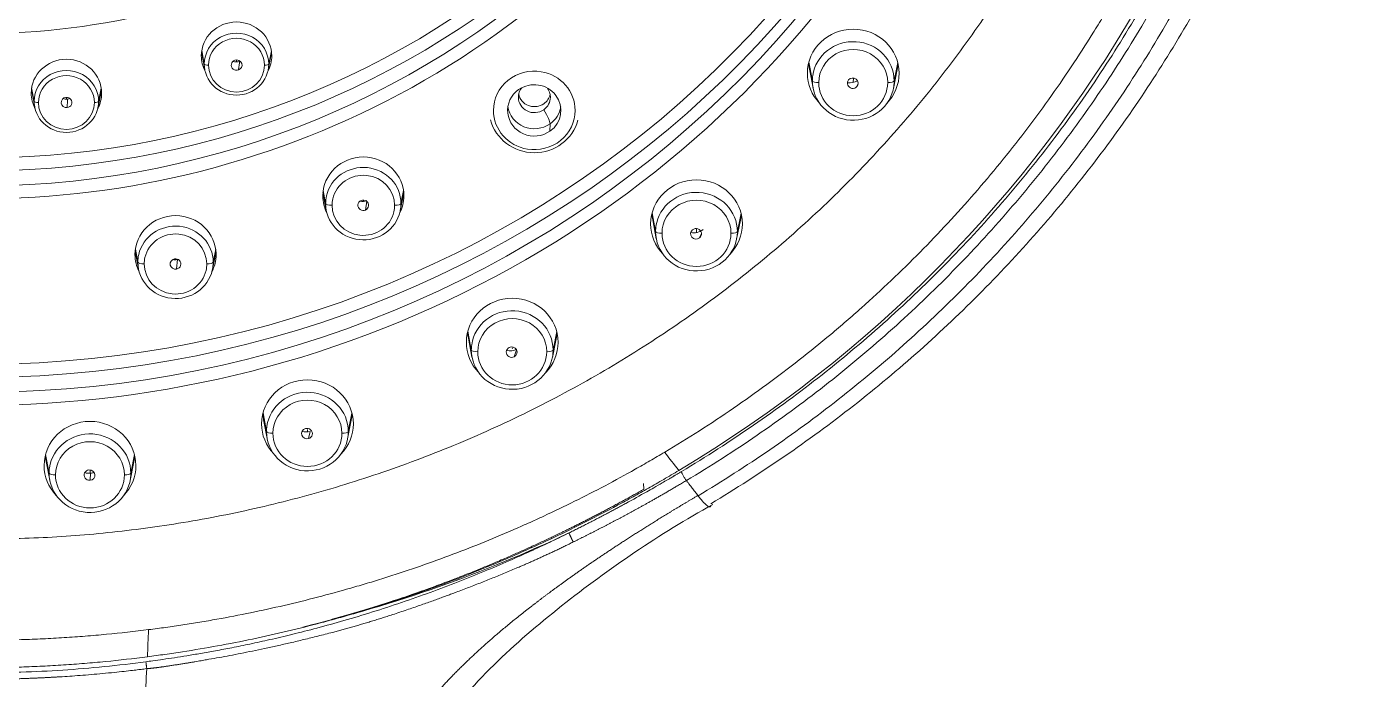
# Model space of a CAD drawing. Extents: x 12185 to 15344, y -91 to 2224.
# Drawn here: x 14150.1 to 14212.7, y 1104 to 1134.6 of the extents above; entities that cross this region are included whole.
import ezdxf

# ---------------------------------------------------------------- set-up
doc = ezdxf.new("R2010")
doc.units = 0
doc.header["$LTSCALE"] = 10
doc.header["$MEASUREMENT"] = 0
doc.layers.add('1', color=7, linetype='CONTINUOUS')

msp = doc.modelspace()

# ---------------------------------------------------------------- linework, layer by layer
at = {"layer": '1', "color": 7, "linetype": 'Continuous', "lineweight": 18}
for p, q in [((14158.275, 1133.426), (14158.429, 1132.614)), ((14161.397, 1132.601), (14161.558, 1133.411)), ((14186.754, 1132.635), (14186.921, 1131.755)), ((14190.685, 1131.737), (14190.86, 1132.616)), ((14150.307, 1131.677), (14150.461, 1130.866)), ((14153.429, 1130.852), (14153.591, 1131.662)), ((14163.964, 1126.849), (14164.119, 1126.03)), ((14167.589, 1126.014), (14167.752, 1126.832)), ((14179.413, 1125.573), (14179.58, 1124.693)), ((14183.344, 1124.675), (14183.519, 1125.554)), ((14155.167, 1124.1), (14155.322, 1123.281)), ((14158.792, 1123.265), (14158.955, 1124.083)), ((14170.78, 1120.024), (14170.946, 1119.144)), ((14174.711, 1119.127), (14174.886, 1120.005)), ((14161.186, 1116.202), (14161.353, 1115.322)), ((14165.117, 1115.305), (14165.292, 1116.183)), ((14151, 1114.253), (14151.167, 1113.374)), ((14154.931, 1113.356), (14155.106, 1114.235))]:
    msp.add_line(p, q, dxfattribs=at)
at = {"layer": '1', "color": 7, "linetype": 'Continuous', "lineweight": 13}
for p, q in [((14158.404, 1132.874), (14158.286, 1133.509)), ((14161.424, 1132.874), (14161.547, 1133.502)), ((14159.918, 1132.979), (14159.919, 1133.069)), ((14186.89, 1132.084), (14186.725, 1132.964)), ((14190.719, 1132.084), (14190.89, 1132.954)), ((14188.809, 1132.015), (14188.81, 1132.222)), ((14150.318, 1131.76), (14150.436, 1131.125)), ((14153.579, 1131.753), (14153.456, 1131.125)), ((14189.034, 1131.934), (14188.981, 1131.823)), ((14151.95, 1131.233), (14151.951, 1131.318)), ((14174.601, 1130.074), (14174.6, 1129.731)), ((14164.09, 1126.334), (14163.976, 1126.95)), ((14165.859, 1126.441), (14165.86, 1126.501)), ((14166.014, 1126.445), (14165.957, 1126.036)), ((14167.62, 1126.334), (14167.739, 1126.943)), ((14179.549, 1125.022), (14179.384, 1125.904)), ((14183.378, 1125.022), (14183.548, 1125.892)), ((14181.468, 1124.977), (14181.469, 1125.164)), ((14181.694, 1124.943), (14181.603, 1124.731)), ((14155.294, 1123.585), (14155.179, 1124.201)), ((14158.823, 1123.585), (14158.942, 1124.194)), ((14157.063, 1123.699), (14157.063, 1123.752)), ((14157.144, 1123.71), (14157.11, 1123.272)), ((14170.915, 1119.474), (14170.751, 1120.356)), ((14174.745, 1119.474), (14174.915, 1120.344)), ((14173.038, 1119.478), (14172.928, 1119.16)), ((14161.322, 1115.652), (14161.157, 1116.533)), ((14165.151, 1115.652), (14165.321, 1116.522)), ((14163.366, 1115.662), (14163.288, 1115.324)), ((14151.136, 1113.703), (14150.972, 1114.585)), ((14154.966, 1113.703), (14155.136, 1114.573)), ((14153.056, 1113.697), (14153.056, 1113.858)), ((14153.083, 1113.699), (14153.055, 1113.37)), ((14178.987, 1113.219), (14179.001, 1112.953))]:
    msp.add_line(p, q, dxfattribs=at)
at = {"layer": '1', "color": 7, "linetype": 'Continuous', "lineweight": 18}
for centre, major_axis, ratio, start_param, end_param in [((14147.84, 1164.676), (63.725, -0.283), 0.961683, 1.019372, 4.160314), ((14147.84, 1164.497), (-62.049, 0.276), 0.961673, 2.131967, 4.160639), ((14147.848, 1166.263), (-39.931, 0.184), 0.961631, 0.021159, 3.146385), ((14147.844, 1165.44), (-49.131, 0.226), 0.961631, 0.018098, 3.146385), ((14147.845, 1165.696), (40.068, -0.185), 0.961631, 3.162751, 6.287978), ((14147.841, 1164.873), (49.268, -0.227), 0.961631, 3.159691, 6.287978), ((14159.916, 1133.261), (1.65, -0.008), 0.961631, 0.004793, 3.146385), ((14188.806, 1132.444), (2.15, -0.01), 0.961631, 0.004793, 3.146385), ((14159.914, 1132.874), (-1.51, 0.007), 0.961631, 3.146385, 6.287978), ((14188.805, 1132.084), (-1.915, 0.009), 0.961631, 3.146385, 6.152016), ((14159.916, 1133.261), (1.65, -0.008), 0.961631, 3.146385, 3.614286), ((14159.916, 1133.261), (1.65, -0.008), 0.961631, 5.810505, 6.287978), ((14151.948, 1131.512), (1.65, -0.008), 0.961631, 0.004793, 3.146385), ((14151.946, 1131.125), (-1.51, 0.007), 0.961631, 3.146385, 6.287978), ((14159.914, 1132.874), (-1.51, 0.007), 0.961631, 0.004793, 3.146385), ((14159.922, 1132.827), (-0.252, 0.004), 0.962665, 5.065643, 8.207236), ((14159.887, 1133.505), (-0.547, 0.009), 0.962665, 1.318752, 1.924049), ((14159.922, 1132.827), (-0.252, 0.004), 0.962665, 1.924051, 5.065643), ((14188.809, 1132.994), (-2.089, 0.01), 0.961631, 0.077104, 0.184761), ((14188.809, 1132.994), (-2.089, 0.01), 0.961631, 2.956834, 3.113791), ((14173.865, 1130.704), (1.25, -0.006), 0.961631, 5.345497, 8.487089), ((14188.806, 1132.444), (2.15, -0.01), 0.961631, 3.146385, 3.890501), ((14188.805, 1132.084), (-1.915, 0.009), 0.961631, 6.152016, 6.288158), ((14188.805, 1132.084), (-1.915, 0.009), 0.961631, 0.004973, 3.010421), ((14188.784, 1131.979), (-0.254, 0.014), 0.960668, 5.649109, 8.790702), ((14188.638, 1132.671), (-0.702, 0.037), 0.960668, 1.468533, 2.174558), ((14188.784, 1131.979), (-0.254, 0.014), 0.960668, 2.507517, 5.649109), ((14188.806, 1132.444), (2.15, -0.01), 0.961631, 5.53429, 6.287978), ((14188.805, 1132.084), (-1.915, 0.009), 0.961631, 3.010421, 3.146385), ((14151.948, 1131.512), (1.65, -0.008), 0.961631, 3.146385, 3.614286), ((14151.948, 1131.512), (1.65, -0.008), 0.961631, 5.810505, 6.287978), ((14173.865, 1130.704), (1.25, -0.006), 0.961631, 2.203904, 5.345497), ((14173.868, 1131.321), (0.75, -0.003), 0.961631, 2.484734, 3.146385), ((14173.869, 1131.601), (-0.75, 0.003), 0.961631, 0.195084, 2.203904), ((14173.869, 1131.601), (-0.75, 0.003), 0.961631, 2.203904, 2.946564), ((14173.868, 1131.321), (0.75, -0.003), 0.961631, 0.004793, 0.656898), ((14151.946, 1131.125), (-1.51, 0.007), 0.961631, 0.004793, 3.146385), ((14151.953, 1131.076), (-0.251, 0.002), 0.962939, 4.833887, 7.975479), ((14151.943, 1131.759), (-0.547, 0.005), 0.962939, 1.284328, 1.692293), ((14151.953, 1131.076), (-0.251, 0.002), 0.962939, 1.692294, 4.833887), ((14151.943, 1131.759), (-0.547, 0.005), 0.962939, 1.692293, 1.902534), ((14173.868, 1131.321), (0.75, -0.003), 0.961631, 3.146385, 5.345497), ((14173.874, 1132.816), (-2.006, 0.009), 0.961631, 1.501562, 1.639989), ((14173.868, 1131.321), (0.75, -0.003), 0.961631, 5.345497, 6.287978), ((14173.865, 1130.755), (-2.113, 0.01), 0.961631, 0.247677, 2.893929), ((14165.857, 1126.695), (1.9, -0.009), 0.961631, 0.004793, 3.146385), ((14165.855, 1126.334), (-1.765, 0.008), 0.961631, 3.146385, 6.072833), ((14181.465, 1125.382), (2.15, -0.01), 0.961631, 0.004793, 3.146385), ((14165.857, 1126.695), (1.9, -0.009), 0.961631, 3.146385, 3.603782), ((14165.855, 1126.334), (-1.765, 0.008), 0.961631, 6.072833, 6.287978), ((14165.855, 1126.334), (-1.765, 0.008), 0.961631, 0.004793, 2.929256), ((14165.854, 1126.258), (-0.252, 0.007), 0.963171, 5.160928, 8.302521), ((14165.796, 1126.966), (-0.548, 0.016), 0.963171, 1.415266, 2.019335), ((14165.854, 1126.258), (-0.252, 0.007), 0.963171, 2.019335, 5.160928), ((14165.857, 1126.695), (1.9, -0.009), 0.961631, 5.82101, 6.287978), ((14165.855, 1126.334), (-1.765, 0.008), 0.961631, 2.929256, 3.146385), ((14181.463, 1125.022), (-1.915, 0.009), 0.961631, 3.146385, 6.152016), ((14157.06, 1123.946), (1.9, -0.009), 0.961631, 0.004793, 3.146385), ((14181.468, 1125.932), (-2.089, 0.01), 0.961631, 0.02779, 0.184771), ((14181.468, 1125.932), (-2.089, 0.01), 0.961631, 2.956834, 3.113791), ((14157.058, 1123.585), (-1.765, 0.008), 0.961631, 3.146385, 6.072825), ((14181.465, 1125.382), (2.15, -0.01), 0.961631, 3.146385, 3.890501), ((14181.463, 1125.022), (-1.915, 0.009), 0.961631, 6.152016, 6.287978), ((14181.441, 1124.921), (-0.254, 0.014), 0.962154, 5.454898, 8.59649), ((14181.322, 1125.639), (-0.701, 0.039), 0.962154, 1.439303, 2.313305), ((14181.441, 1124.921), (-0.254, 0.014), 0.962154, 2.313305, 5.454898), ((14181.465, 1125.382), (2.15, -0.01), 0.961631, 5.53429, 6.287978), ((14181.463, 1125.022), (-1.915, 0.009), 0.961631, 0.004793, 3.005023), ((14181.463, 1125.022), (-1.915, 0.009), 0.961631, 3.005023, 3.146385), ((14157.06, 1123.946), (1.9, -0.009), 0.961631, 3.146385, 3.603782), ((14157.058, 1123.585), (-1.765, 0.008), 0.961631, 6.072825, 6.287978), ((14157.06, 1123.946), (1.9, -0.009), 0.961631, 5.82096, 6.287978), ((14157.058, 1123.585), (-1.765, 0.008), 0.961631, 0.004793, 2.929256), ((14157.058, 1123.509), (-0.252, 0.005), 0.963795, 4.940646, 8.082238), ((14157.029, 1124.226), (-0.548, 0.01), 0.963795, 1.379945, 1.799053), ((14157.058, 1123.509), (-0.252, 0.005), 0.963795, 1.799053, 4.940646), ((14157.058, 1123.585), (-1.765, 0.008), 0.961631, 2.929256, 3.146385), ((14172.832, 1119.834), (2.15, -0.01), 0.961631, 0.004793, 3.146385), ((14172.83, 1119.474), (-1.915, 0.009), 0.961631, 3.146385, 6.152016), ((14172.834, 1120.383), (-2.089, 0.01), 0.961631, 0.027802, 0.184758), ((14172.834, 1120.383), (-2.089, 0.01), 0.961631, 2.956829, 3.113786), ((14172.832, 1119.834), (2.15, -0.01), 0.961631, 3.146385, 3.890452), ((14172.83, 1119.474), (-1.915, 0.009), 0.961631, 6.152016, 6.287742), ((14172.83, 1119.474), (-1.915, 0.009), 0.961631, 0.004557, 3.005023), ((14172.808, 1119.376), (-0.254, 0.013), 0.96359, 5.252707, 8.3943), ((14172.72, 1120.114), (-0.701, 0.035), 0.96359, 1.398709, 2.111115), ((14172.808, 1119.376), (-0.254, 0.013), 0.96359, 2.111115, 5.252707), ((14172.832, 1119.834), (2.15, -0.01), 0.961631, 5.53429, 6.287978), ((14172.83, 1119.474), (-1.915, 0.009), 0.961631, 3.005023, 3.146385), ((14163.238, 1116.012), (2.15, -0.01), 0.961631, 0.004793, 3.146385), ((14163.236, 1115.652), (-1.915, 0.009), 0.961631, 3.146385, 6.152016), ((14163.241, 1116.561), (-2.089, 0.01), 0.961631, 0.02779, 0.184771), ((14163.241, 1116.561), (-2.089, 0.01), 0.961631, 2.956834, 3.113791), ((14153.052, 1114.063), (2.15, -0.01), 0.961631, 0.004793, 3.146385), ((14163.238, 1116.012), (2.15, -0.01), 0.961631, 3.146385, 3.890452), ((14163.236, 1115.652), (-1.915, 0.009), 0.961631, 6.152016, 6.287978), ((14163.214, 1115.558), (-0.254, 0.009), 0.964736, 5.042621, 8.184213), ((14163.214, 1115.558), (-0.254, 0.009), 0.964736, 1.901028, 5.042621), ((14163.238, 1116.012), (2.15, -0.01), 0.961631, 5.53429, 6.287978), ((14153.051, 1113.703), (-1.915, 0.009), 0.961631, 3.146385, 6.152016), ((14163.236, 1115.652), (-1.915, 0.009), 0.961631, 0.004793, 3.005023), ((14163.161, 1116.31), (-0.701, 0.025), 0.964736, 1.346194, 1.901028), ((14163.236, 1115.652), (-1.915, 0.009), 0.961631, 3.005023, 3.146385), ((14153.055, 1114.613), (-2.089, 0.01), 0.961631, 0.02779, 0.184771), ((14153.055, 1114.613), (-2.089, 0.01), 0.961631, 2.956834, 3.113791), ((14153.052, 1114.063), (2.15, -0.01), 0.961631, 3.146385, 3.890452), ((14153.051, 1113.703), (-1.915, 0.009), 0.961631, 6.152016, 6.287978), ((14153.03, 1113.614), (-0.254, 0.004), 0.965382, 4.826521, 7.968114), ((14153.03, 1113.614), (-0.254, 0.004), 0.965382, 1.684929, 4.826521), ((14153.052, 1114.063), (2.15, -0.01), 0.961631, 5.53429, 6.287978), ((14153.051, 1113.703), (-1.915, 0.009), 0.961631, 0.004793, 3.005023), ((14153.014, 1114.373), (-0.701, 0.011), 0.965382, 1.283541, 1.684929), ((14153.014, 1114.373), (-0.701, 0.011), 0.965382, 1.684929, 1.930316), ((14153.051, 1113.703), (-1.915, 0.009), 0.961631, 3.005023, 3.146385)]:
    msp.add_ellipse(centre, major_axis=major_axis, ratio=ratio, start_param=start_param, end_param=end_param, dxfattribs=at)
at = {"layer": '1', "color": 7, "linetype": 'Continuous', "lineweight": 13}
for centre, major_axis, ratio, start_param, end_param in [((14147.848, 1166.391), (39.432, -0.182), 0.961631, 3.162696, 6.287978), ((14147.848, 1166.391), (33.367, -0.154), 0.961631, 3.146385, 6.287978), ((14147.844, 1165.568), (48.632, -0.224), 0.961631, 3.159651, 6.287978), ((14147.844, 1165.568), (40.567, -0.187), 0.961631, 3.146385, 6.287978), ((14147.841, 1164.745), (49.767, -0.229), 0.961631, 3.146385, 6.287978), ((14159.914, 1132.822), (-1.31, 0.006), 0.961631, 3.146385, 6.287978), ((14188.804, 1132.006), (-1.615, 0.007), 0.961631, 3.146453, 6.288068), ((14158.604, 1132.877), (0.2, 0), 0.274342, 3.192585, 4.711022), ((14159.914, 1132.822), (-1.31, 0.006), 0.961631, 0.004793, 3.146385), ((14161.224, 1132.877), (-0.2, 0), 0.274342, 1.569429, 3.087865), ((14173.865, 1130.704), (-1.914, 0.009), 0.961631, 4.545643, 6.287978), ((14151.946, 1131.073), (-1.31, 0.006), 0.961631, 3.146385, 6.287978), ((14173.865, 1130.704), (-1.914, 0.009), 0.961631, 3.146385, 4.545643), ((14187.19, 1132.088), (0.3, 0), 0.274342, 3.192534, 4.71097), ((14188.804, 1132.006), (-1.615, 0.007), 0.961631, 0.004883, 3.146453), ((14190.42, 1132.089), (-0.3, 0), 0.274342, 1.569429, 3.087865), ((14150.636, 1131.128), (0.2, 0), 0.274342, 3.192585, 4.711022), ((14151.946, 1131.073), (-1.31, 0.006), 0.961631, 0.004793, 3.146385), ((14153.257, 1131.128), (-0.2, 0), 0.274342, 1.569429, 3.087865), ((14173.866, 1131.047), (-1.25, 0.006), 0.961631, 0.143167, 2.203904), ((14173.866, 1131.047), (-0.716, 1.025), 0.162317, 3.367661, 4.294956), ((14173.866, 1131.047), (-1.25, 0.006), 0.961631, 2.203904, 2.998482), ((14173.865, 1130.704), (-1.914, 0.009), 0.961631, 0.004793, 1.404051), ((14173.865, 1130.704), (-1.914, 0.009), 0.961631, 1.404051, 3.146385), ((14165.855, 1126.256), (-1.465, 0.007), 0.961631, 3.146385, 6.072833), ((14164.39, 1126.338), (0.3, 0), 0.274342, 3.192585, 4.711022), ((14165.855, 1126.256), (-1.465, 0.007), 0.961631, 6.072833, 6.287978), ((14167.321, 1126.338), (-0.3, 0), 0.274342, 1.569429, 3.087865), ((14181.463, 1124.944), (-1.615, 0.007), 0.961631, 3.146385, 6.287978), ((14165.855, 1126.256), (-1.465, 0.007), 0.961631, 0.004793, 2.929256), ((14165.855, 1126.256), (-1.465, 0.007), 0.961631, 2.929256, 3.146385), ((14157.058, 1123.507), (-1.465, 0.007), 0.961631, 3.146385, 6.072825), ((14179.848, 1125.026), (0.3, 0), 0.274342, 3.192585, 4.711022), ((14181.463, 1124.944), (-1.615, 0.007), 0.961631, 0.004793, 3.146385), ((14183.079, 1125.026), (-0.3, 0), 0.274342, 1.569429, 3.087865), ((14155.593, 1123.589), (0.3, 0), 0.274342, 3.192585, 4.711022), ((14157.058, 1123.507), (-1.465, 0.007), 0.961631, 6.072825, 6.287978), ((14157.058, 1123.507), (-1.465, 0.007), 0.961631, 0.004793, 2.929256), ((14157.058, 1123.507), (-1.465, 0.007), 0.961631, 2.929256, 3.146385), ((14158.524, 1123.589), (-0.3, 0), 0.274342, 1.569429, 3.087865), ((14172.83, 1119.396), (-1.615, 0.007), 0.961631, 3.146385, 6.287978), ((14171.215, 1119.478), (0.3, 0), 0.274342, 3.192585, 4.711022), ((14174.445, 1119.478), (-0.3, 0), 0.274342, 1.569429, 3.087865), ((14172.83, 1119.396), (-1.615, 0.007), 0.961631, 0.004793, 3.146385), ((14163.236, 1115.574), (-1.615, 0.007), 0.961631, 3.146385, 6.287978), ((14153.05, 1113.625), (-1.615, 0.007), 0.961631, 3.146385, 6.287978), ((14161.621, 1115.656), (0.3, 0), 0.274342, 3.192585, 4.711022), ((14163.236, 1115.574), (-1.615, 0.007), 0.961631, 0.004793, 3.146385), ((14164.852, 1115.656), (-0.3, 0), 0.274342, 1.569429, 3.087865), ((14151.436, 1113.707), (0.3, 0), 0.274342, 3.192585, 4.711022), ((14153.05, 1113.625), (-1.615, 0.007), 0.961631, 0.004793, 3.146385), ((14154.666, 1113.707), (-0.3, 0), 0.274342, 1.569429, 3.087865), ((14147.84, 1164.608), (62.307, -0.287), 0.961631, 4.963005, 5.176625)]:
    msp.add_ellipse(centre, major_axis=major_axis, ratio=ratio, start_param=start_param, end_param=end_param, dxfattribs=at)
at = {"layer": '1', "color": 7, "linetype": 'Continuous', "lineweight": 18}
for points, knots in [([(14114.728, 1113.355), (14112.984, 1114.398), (14111.294, 1115.523), (14108.036, 1117.927), (14106.468, 1119.206), (14103.47, 1121.905), (14102.041, 1123.326), (14099.332, 1126.295), (14098.054, 1127.843), (14095.662, 1131.053), (14094.548, 1132.714), (14092.494, 1136.134), (14091.554, 1137.892), (14089.859, 1141.489), (14089.103, 1143.327), (14087.782, 1147.066), (14087.217, 1148.967), (14086.284, 1152.812), (14085.915, 1154.757), (14085.378, 1158.672), (14085.21, 1160.642), (14085.074, 1164.588), (14085.107, 1166.564), (14085.375, 1170.504), (14085.609, 1172.468), (14086.277, 1176.364), (14086.71, 1178.296), (14087.772, 1182.109), (14088.4, 1183.991), (14089.845, 1187.686), (14090.662, 1189.5), (14092.477, 1193.041), (14093.475, 1194.768), (14095.642, 1198.121), (14096.812, 1199.746), (14099.31, 1202.878), (14100.64, 1204.385), (14103.445, 1207.267), (14104.922, 1208.641), (14108.008, 1211.244), (14109.618, 1212.473), (14112.954, 1214.773), (14114.681, 1215.843), (14118.236, 1217.817), (14120.064, 1218.72), (14123.804, 1220.349), (14125.715, 1221.076), (14129.602, 1222.344), (14131.578, 1222.887), (14135.576, 1223.783), (14137.598, 1224.137), (14141.669, 1224.652), (14143.717, 1224.813), (14147.82, 1224.942), (14149.875, 1224.909), (14153.972, 1224.651), (14156.014, 1224.425), (14160.065, 1223.781), (14162.074, 1223.364), (14166.04, 1222.342), (14167.997, 1221.737), (14171.839, 1220.346), (14173.725, 1219.559), (14177.408, 1217.813), (14179.205, 1216.853), (14180.948, 1215.81)], [0, 0, 0, 0, 0.03125, 0.03125, 0.0625, 0.0625, 0.09375, 0.09375, 0.125, 0.125, 0.15625, 0.15625, 0.1875, 0.1875, 0.21875, 0.21875, 0.25, 0.25, 0.28125, 0.28125, 0.3125, 0.3125, 0.34375, 0.34375, 0.375, 0.375, 0.40625, 0.40625, 0.4375, 0.4375, 0.46875, 0.46875, 0.5, 0.5, 0.53125, 0.53125, 0.5625, 0.5625, 0.59375, 0.59375, 0.625, 0.625, 0.65625, 0.65625, 0.6875, 0.6875, 0.71875, 0.71875, 0.75, 0.75, 0.78125, 0.78125, 0.8125, 0.8125, 0.84375, 0.84375, 0.875, 0.875, 0.90625, 0.90625, 0.9375, 0.9375, 0.96875, 0.96875, 1, 1, 1, 1]), ([(14208.639, 1164.334), (14208.64, 1163.09), (14208.558, 1160.608), (14208.313, 1158.139), (14208.068, 1156.293), (14207.976, 1155.678), (14207.848, 1154.911), (14207.822, 1154.757), (14207.769, 1154.45), (14207.741, 1154.297), (14207.657, 1153.838), (14207.598, 1153.533), (14207.292, 1152.011), (14207.009, 1150.806), (14206.365, 1148.423), (14205.645, 1146.066), (14204.774, 1143.76), (14203.826, 1141.48), (14203.315, 1140.352), (14202.215, 1138.124), (14201.626, 1137.023), (14200.841, 1135.663), (14200.682, 1135.393), (14200.36, 1134.855), (14199.87, 1134.053), (14199.363, 1133.265), (14198.324, 1131.708), (14197.6, 1130.694), (14196.088, 1128.715), (14194.514, 1126.785), (14192.814, 1124.951), (14191.051, 1123.166), (14190.138, 1122.298), (14188.957, 1121.244), (14188.718, 1121.035), (14188.358, 1120.723), (14188.237, 1120.62), (14187.995, 1120.414), (14187.387, 1119.901), (14186.77, 1119.401), (14185.269, 1118.225), (14183.22, 1116.72), (14181.073, 1115.341), (14179.974, 1114.684)], [0, 0, 0, 0, 0.0625, 0.125, 0.125, 0.15625, 0.15625, 0.164062, 0.164062, 0.171875, 0.171875, 0.1875, 0.1875, 0.25, 0.25, 0.3125, 0.375, 0.375, 0.4375, 0.4375, 0.5, 0.5, 0.515625, 0.515625, 0.53125, 0.5625, 0.5625, 0.625, 0.625, 0.6875, 0.75, 0.75, 0.8125, 0.8125, 0.828125, 0.828125, 0.835937, 0.835937, 0.84375, 0.875, 0.875, 0.9375, 1, 1, 1, 1]), ([(14180.762, 1113.783), (14181.908, 1114.469), (14184.154, 1115.912), (14187.37, 1118.283), (14190.419, 1120.849), (14193.288, 1123.601), (14195.965, 1126.526), (14198.438, 1129.613), (14200.698, 1132.847), (14202.734, 1136.216), (14204.538, 1139.705), (14206.103, 1143.3), (14207.422, 1146.985), (14208.488, 1150.744), (14209.299, 1154.562), (14209.85, 1158.423), (14210.096, 1161.74), (14210.14, 1163.764), (14210.141, 1164.491)], [0, 0, 0, 0, 0.064269, 0.128539, 0.192808, 0.257078, 0.321347, 0.385617, 0.449886, 0.514155, 0.578425, 0.642694, 0.706964, 0.771233, 0.835502, 0.899772, 0.964041, 1, 1, 1, 1]), ([(14155.799, 1106.37), (14155.933, 1106.387), (14156.067, 1106.405), (14156.334, 1106.44), (14156.468, 1106.458), (14156.735, 1106.496), (14156.868, 1106.515), (14157.134, 1106.554), (14157.268, 1106.574), (14157.667, 1106.634), (14157.932, 1106.677), (14158.463, 1106.765), (14158.728, 1106.811), (14160.051, 1107.047), (14161.103, 1107.264), (14163.195, 1107.75), (14164.235, 1108.02), (14165.527, 1108.391), (14165.785, 1108.467), (14166.3, 1108.622), (14167.071, 1108.86), (14167.836, 1109.112), (14169.358, 1109.636), (14170.363, 1110.011), (14171.855, 1110.612), (14172.349, 1110.818), (14173.087, 1111.138), (14173.333, 1111.247), (14173.822, 1111.466), (14174.065, 1111.577), (14175.279, 1112.141), (14176.237, 1112.617), (14177.652, 1113.366), (14178.121, 1113.622), (14178.819, 1114.015), (14179.051, 1114.148), (14179.397, 1114.349), (14179.512, 1114.416), (14179.742, 1114.552), (14179.857, 1114.62), (14179.972, 1114.689)], [0, 0, 0, 0, 0.015625, 0.015625, 0.03125, 0.03125, 0.046875, 0.046875, 0.0625, 0.0625, 0.09375, 0.09375, 0.125, 0.125, 0.25, 0.25, 0.375, 0.375, 0.40625, 0.40625, 0.4375, 0.5, 0.5, 0.625, 0.625, 0.6875, 0.6875, 0.71875, 0.71875, 0.75, 0.75, 0.875, 0.875, 0.9375, 0.9375, 0.96875, 0.96875, 0.984375, 0.984375, 1, 1, 1, 1]), ([(14180.636, 1113.832), (14180.4, 1113.691), (14180.163, 1113.551), (14179.688, 1113.273), (14179.449, 1113.135), (14178.97, 1112.863), (14178.73, 1112.728), (14178.248, 1112.461), (14178.006, 1112.329), (14176.791, 1111.676), (14175.806, 1111.178), (14174.308, 1110.467), (14173.805, 1110.237), (14173.046, 1109.9), (14172.792, 1109.789), (14172.282, 1109.571), (14172.027, 1109.463), (14171.258, 1109.146), (14170.743, 1108.941), (14169.709, 1108.545), (14169.189, 1108.354), (14167.622, 1107.801), (14166.568, 1107.46), (14165.237, 1107.069), (14164.971, 1106.993), (14164.436, 1106.843), (14164.168, 1106.77), (14163.363, 1106.556), (14162.825, 1106.421), (14161.745, 1106.165), (14161.204, 1106.045), (14160.119, 1105.817), (14159.575, 1105.711), (14158.484, 1105.512), (14157.937, 1105.42), (14157.114, 1105.292), (14156.839, 1105.252), (14156.289, 1105.173), (14156.014, 1105.135), (14155.738, 1105.099)], [0, 0, 0, 0, 0.03125, 0.03125, 0.0625, 0.0625, 0.09375, 0.09375, 0.125, 0.125, 0.25, 0.25, 0.3125, 0.3125, 0.34375, 0.34375, 0.375, 0.375, 0.4375, 0.4375, 0.5, 0.5, 0.625, 0.625, 0.65625, 0.65625, 0.6875, 0.6875, 0.75, 0.75, 0.8125, 0.8125, 0.875, 0.875, 0.9375, 0.9375, 0.96875, 0.96875, 1, 1, 1, 1]), ([(14180.762, 1113.783), (14180.74, 1113.77), (14180.696, 1113.743), (14180.63, 1113.704), (14180.564, 1113.664), (14180.497, 1113.625), (14180.438, 1113.59), (14180.377, 1113.554), (14180.308, 1113.513), (14180.215, 1113.458), (14180.063, 1113.369), (14179.809, 1113.221), (14179.485, 1113.034), (14178.92, 1112.712), (14178.416, 1112.432), (14177.953, 1112.179), (14177.75, 1112.069), (14177.546, 1111.96), (14177.342, 1111.852), (14177.138, 1111.744), (14176.934, 1111.637), (14176.729, 1111.53), (14176.523, 1111.424), (14176.317, 1111.319), (14176.111, 1111.214), (14175.905, 1111.11), (14175.698, 1111.007), (14175.56, 1110.939), (14175.491, 1110.904)], [0, 0, 0, 0, 0.012877, 0.025752, 0.038625, 0.051496, 0.064365, 0.073398, 0.086862, 0.104755, 0.127078, 0.175467, 0.251586, 0.314434, 0.500951, 0.539343, 0.577735, 0.616125, 0.654515, 0.692904, 0.731292, 0.76968, 0.808068, 0.846455, 0.884842, 0.923229, 0.961614, 1, 1, 1, 1]), ([(14175.691, 1110.48), (14175.73, 1110.499), (14175.808, 1110.537), (14175.924, 1110.595), (14176.04, 1110.652), (14176.156, 1110.71), (14176.272, 1110.768), (14176.388, 1110.826), (14176.503, 1110.885), (14176.619, 1110.943), (14176.734, 1111.002), (14176.85, 1111.061), (14176.965, 1111.12), (14177.08, 1111.179), (14177.195, 1111.239), (14177.31, 1111.299), (14177.424, 1111.359), (14177.539, 1111.419), (14177.654, 1111.479), (14177.768, 1111.54), (14177.882, 1111.6), (14177.996, 1111.661), (14178.11, 1111.722), (14178.224, 1111.783), (14178.338, 1111.845), (14178.451, 1111.906), (14178.564, 1111.968), (14178.68, 1112.031), (14178.801, 1112.098), (14178.927, 1112.167), (14179.057, 1112.24), (14179.192, 1112.316), (14179.332, 1112.395), (14179.477, 1112.477), (14179.627, 1112.562), (14179.781, 1112.651), (14179.94, 1112.742), (14180.103, 1112.837), (14180.271, 1112.936), (14180.444, 1113.037), (14180.621, 1113.142), (14180.803, 1113.251), (14180.926, 1113.324), (14180.988, 1113.362)], [0, 0, 0, 0, 0.02143, 0.04286, 0.064288, 0.085717, 0.107144, 0.128571, 0.149997, 0.171422, 0.192847, 0.214271, 0.235695, 0.257118, 0.27854, 0.299962, 0.321383, 0.342804, 0.364224, 0.385643, 0.407061, 0.428479, 0.449897, 0.471313, 0.492729, 0.514143, 0.535096, 0.557003, 0.579864, 0.603679, 0.628448, 0.65417, 0.680844, 0.70847, 0.737048, 0.766577, 0.797057, 0.828492, 0.860884, 0.894233, 0.928538, 0.963793, 1, 1, 1, 1]), ([(14181.53, 1112.658), (14181.491, 1112.635), (14181.413, 1112.589), (14181.297, 1112.52), (14181.182, 1112.452), (14181.067, 1112.383), (14180.953, 1112.316), (14180.84, 1112.248), (14180.728, 1112.181), (14180.617, 1112.114), (14180.507, 1112.047), (14180.397, 1111.981), (14180.288, 1111.915), (14180.18, 1111.849), (14180.073, 1111.784), (14179.967, 1111.719), (14179.861, 1111.654), (14179.756, 1111.589), (14179.652, 1111.525), (14179.549, 1111.461), (14179.447, 1111.398), (14179.345, 1111.334), (14179.244, 1111.271), (14179.144, 1111.208), (14179.045, 1111.146), (14178.946, 1111.084), (14178.848, 1111.022), (14178.751, 1110.96), (14178.654, 1110.899), (14178.559, 1110.838), (14178.464, 1110.777), (14178.37, 1110.717), (14178.276, 1110.657), (14178.184, 1110.597), (14178.092, 1110.538), (14178.001, 1110.479), (14177.911, 1110.42), (14177.821, 1110.362), (14177.732, 1110.304), (14177.644, 1110.246), (14177.557, 1110.189), (14177.471, 1110.131), (14177.385, 1110.075), (14177.3, 1110.018), (14177.216, 1109.962), (14177.133, 1109.907), (14177.05, 1109.851), (14176.968, 1109.796), (14176.887, 1109.741), (14176.807, 1109.687), (14176.727, 1109.633), (14176.648, 1109.579), (14176.57, 1109.526), (14176.493, 1109.473), (14176.416, 1109.421), (14176.34, 1109.369), (14176.265, 1109.317), (14176.191, 1109.265), (14176.117, 1109.214), (14176.045, 1109.163), (14175.973, 1109.113), (14175.901, 1109.063), (14175.831, 1109.013), (14175.761, 1108.964), (14175.692, 1108.915), (14175.623, 1108.867), (14175.556, 1108.819), (14175.489, 1108.771), (14175.423, 1108.724), (14175.357, 1108.677), (14175.293, 1108.63), (14175.229, 1108.584), (14175.165, 1108.538), (14175.103, 1108.493), (14175.041, 1108.448), (14174.98, 1108.404), (14174.92, 1108.359), (14174.86, 1108.316), (14174.801, 1108.272), (14174.743, 1108.23), (14174.685, 1108.187), (14174.629, 1108.145), (14174.573, 1108.103), (14174.517, 1108.062), (14174.463, 1108.021), (14174.409, 1107.981), (14174.356, 1107.941), (14174.303, 1107.901), (14174.251, 1107.862), (14174.2, 1107.823), (14174.15, 1107.785), (14174.1, 1107.747), (14174.051, 1107.71), (14174.002, 1107.673), (14173.955, 1107.637), (14173.908, 1107.601), (14173.861, 1107.565), (14173.816, 1107.53), (14173.771, 1107.495), (14173.727, 1107.461), (14173.683, 1107.427), (14173.64, 1107.394), (14173.598, 1107.361), (14173.556, 1107.329), (14173.516, 1107.297), (14173.475, 1107.265), (14173.436, 1107.234), (14173.397, 1107.204), (14173.359, 1107.174), (14173.256, 1107.093), (14173.09, 1106.961), (14172.864, 1106.778), (14172.642, 1106.597), (14172.426, 1106.418), (14172.215, 1106.24), (14172.009, 1106.063), (14171.809, 1105.889), (14171.613, 1105.716), (14171.422, 1105.545), (14171.237, 1105.376), (14171.056, 1105.208), (14170.88, 1105.043), (14170.709, 1104.88), (14170.543, 1104.719), (14170.381, 1104.56), (14170.225, 1104.404), (14170.073, 1104.249), (14169.925, 1104.098), (14169.782, 1103.948), (14169.644, 1103.801), (14169.51, 1103.657), (14169.38, 1103.516), (14169.255, 1103.377), (14169.134, 1103.241), (14169.017, 1103.108), (14168.904, 1102.978), (14168.795, 1102.85), (14168.69, 1102.726), (14168.59, 1102.605), (14168.493, 1102.487), (14168.4, 1102.373), (14168.31, 1102.261), (14168.225, 1102.154), (14168.143, 1102.049), (14168.065, 1101.948), (14167.99, 1101.85), (14167.919, 1101.756), (14167.851, 1101.666), (14167.787, 1101.579), (14167.726, 1101.495), (14167.668, 1101.416), (14167.614, 1101.34), (14167.562, 1101.268), (14167.514, 1101.2), (14167.47, 1101.136), (14167.398, 1101.032), (14167.3, 1100.889), (14167.177, 1100.703), (14167.055, 1100.517), (14166.937, 1100.331), (14166.821, 1100.145), (14166.707, 1099.959), (14166.596, 1099.773), (14166.488, 1099.587), (14166.382, 1099.401), (14166.278, 1099.215), (14166.177, 1099.03), (14166.078, 1098.844), (14165.982, 1098.659), (14165.888, 1098.475), (14165.797, 1098.29), (14165.708, 1098.106), (14165.621, 1097.923), (14165.537, 1097.739), (14165.454, 1097.557), (14165.374, 1097.374), (14165.297, 1097.193), (14165.221, 1097.011), (14165.147, 1096.831), (14165.076, 1096.651), (14165.007, 1096.471), (14164.94, 1096.293), (14164.874, 1096.115), (14164.811, 1095.937), (14164.75, 1095.761), (14164.691, 1095.585), (14164.633, 1095.41), (14164.578, 1095.236), (14164.524, 1095.063), (14164.472, 1094.891), (14164.422, 1094.72), (14164.373, 1094.549), (14164.326, 1094.38), (14164.281, 1094.211), (14164.238, 1094.044), (14164.191, 1093.856), (14164.14, 1093.648), (14164.087, 1093.422), (14164.037, 1093.2), (14163.99, 1092.983), (14163.945, 1092.769), (14163.903, 1092.56), (14163.863, 1092.355), (14163.825, 1092.155), (14163.789, 1091.959), (14163.756, 1091.767), (14163.724, 1091.58), (14163.694, 1091.397), (14163.666, 1091.219), (14163.639, 1091.045), (14163.614, 1090.876), (14163.591, 1090.711), (14163.562, 1090.507), (14163.53, 1090.265), (14163.496, 1089.986), (14163.465, 1089.714), (14163.438, 1089.449), (14163.413, 1089.193), (14163.391, 1088.944), (14163.372, 1088.703), (14163.355, 1088.47), (14163.34, 1088.244), (14163.328, 1088.027), (14163.317, 1087.817), (14163.308, 1087.616), (14163.301, 1087.422), (14163.295, 1087.236), (14163.29, 1087.059), (14163.287, 1086.889), (14163.285, 1086.727), (14163.284, 1086.573), (14163.284, 1086.427), (14163.285, 1086.289), (14163.286, 1086.158), (14163.288, 1086.036), (14163.29, 1085.957), (14163.291, 1085.919)], [0, 0, 0, 0, 0.003966, 0.007909, 0.011827, 0.015722, 0.019591, 0.023435, 0.027252, 0.031044, 0.03481, 0.03855, 0.042265, 0.045955, 0.049621, 0.053262, 0.05688, 0.060473, 0.064043, 0.067589, 0.071111, 0.07461, 0.078086, 0.081539, 0.084969, 0.088375, 0.091759, 0.095118, 0.098455, 0.101768, 0.105058, 0.108324, 0.111566, 0.114785, 0.11798, 0.121151, 0.124298, 0.127422, 0.130521, 0.133597, 0.136649, 0.139677, 0.142681, 0.145661, 0.148617, 0.151549, 0.154457, 0.157341, 0.160201, 0.163037, 0.165848, 0.168636, 0.1714, 0.174139, 0.176855, 0.179547, 0.182214, 0.184858, 0.187477, 0.190072, 0.192644, 0.195191, 0.197714, 0.200213, 0.202688, 0.205139, 0.207566, 0.209969, 0.212348, 0.214703, 0.217034, 0.219341, 0.221624, 0.223883, 0.226118, 0.228329, 0.230516, 0.232679, 0.234818, 0.236933, 0.239024, 0.241091, 0.243134, 0.245153, 0.247148, 0.24912, 0.251067, 0.25299, 0.25489, 0.256765, 0.258617, 0.260444, 0.262248, 0.264028, 0.265784, 0.267516, 0.269224, 0.270908, 0.272568, 0.274204, 0.275817, 0.277405, 0.27897, 0.280511, 0.282028, 0.283521, 0.28499, 0.286435, 0.287857, 0.289255, 0.297909, 0.306418, 0.31478, 0.322997, 0.331067, 0.338993, 0.346772, 0.354406, 0.361895, 0.369238, 0.376436, 0.38349, 0.390398, 0.397162, 0.40378, 0.410254, 0.416583, 0.422767, 0.428807, 0.434702, 0.440453, 0.446059, 0.451521, 0.456838, 0.462012, 0.46704, 0.471925, 0.476665, 0.481261, 0.485712, 0.490019, 0.494182, 0.498201, 0.502076, 0.505806, 0.509392, 0.512834, 0.516131, 0.519284, 0.522293, 0.525158, 0.527878, 0.530454, 0.532886, 0.535174, 0.537317, 0.543867, 0.550376, 0.556845, 0.563273, 0.56966, 0.576007, 0.582314, 0.58858, 0.594806, 0.600991, 0.607136, 0.61324, 0.619305, 0.625328, 0.631312, 0.637255, 0.643157, 0.64902, 0.654842, 0.660623, 0.666364, 0.672065, 0.677726, 0.683345, 0.688925, 0.694464, 0.699963, 0.705421, 0.710839, 0.716216, 0.721553, 0.726849, 0.732104, 0.73732, 0.742494, 0.747628, 0.752722, 0.757774, 0.762786, 0.767758, 0.774618, 0.781341, 0.787928, 0.794377, 0.80069, 0.806867, 0.812906, 0.818809, 0.824576, 0.830206, 0.835699, 0.841055, 0.846276, 0.851359, 0.856306, 0.861116, 0.86579, 0.874163, 0.882305, 0.890218, 0.897899, 0.90535, 0.91257, 0.919559, 0.926317, 0.932843, 0.939137, 0.945199, 0.95103, 0.95663, 0.962001, 0.967143, 0.972054, 0.976734, 0.981183, 0.985402, 0.989392, 0.993154, 0.99669, 1, 1, 1, 1]), ([(14164.456, 1085.672), (14164.433, 1088.586), (14165.021, 1092.754), (14166.961, 1098.062), (14169.139, 1101.647), (14171.908, 1104.797), (14176.208, 1108.453), (14179.717, 1110.842), (14182.228, 1112.24)], [0, 0, 0, 0, 0.249632, 0.37299, 0.496117, 0.620182, 0.745699, 1, 1, 1, 1]), ([(14182.059, 1112.124), (14182.073, 1112.121), (14182.086, 1112.12), (14182.11, 1112.126), (14182.12, 1112.135), (14182.135, 1112.165), (14182.138, 1112.185), (14182.138, 1112.211)], [0, 0, 0, 0, 0.272792, 0.272792, 0.636396, 0.636396, 1, 1, 1, 1]), ([(14175.491, 1110.904), (14175.478, 1110.898), (14175.185, 1110.753), (14174.586, 1110.464), (14173.66, 1110.031), (14172.636, 1109.574), (14171.507, 1109.092), (14170.28, 1108.598), (14168.982, 1108.108), (14167.643, 1107.636), (14166.296, 1107.197), (14164.975, 1106.799), (14163.718, 1106.45), (14162.559, 1106.154), (14161.512, 1105.907), (14160.573, 1105.701), (14159.724, 1105.528), (14158.953, 1105.382), (14158.25, 1105.257), (14157.607, 1105.15), (14157.021, 1105.058), (14156.488, 1104.978), (14156.043, 1104.915), (14155.775, 1104.879), (14155.668, 1104.865)], [0, 0, 0, 0, 0.002019, 0.047234, 0.095987, 0.14956, 0.208936, 0.273029, 0.340246, 0.408996, 0.477659, 0.544495, 0.607725, 0.665573, 0.716879, 0.7627, 0.804052, 0.841541, 0.875729, 0.906925, 0.935323, 0.961118, 0.984504, 1, 1, 1, 1]), ([(14155.711, 1104.542), (14155.717, 1104.542), (14155.731, 1104.543), (14155.751, 1104.544), (14155.773, 1104.546), (14155.797, 1104.547), (14155.823, 1104.55), (14155.85, 1104.552), (14155.879, 1104.555), (14155.909, 1104.558), (14155.942, 1104.561), (14155.975, 1104.565), (14156.011, 1104.569), (14156.048, 1104.574), (14156.087, 1104.578), (14156.127, 1104.583), (14156.169, 1104.588), (14156.213, 1104.594), (14156.258, 1104.6), (14156.305, 1104.606), (14156.354, 1104.613), (14156.404, 1104.62), (14156.456, 1104.627), (14156.51, 1104.635), (14156.565, 1104.643), (14156.622, 1104.651), (14156.68, 1104.66), (14156.786, 1104.676), (14156.936, 1104.699), (14157.126, 1104.728), (14157.309, 1104.757), (14157.485, 1104.786), (14157.653, 1104.813), (14157.814, 1104.84), (14157.967, 1104.865), (14158.113, 1104.89), (14158.252, 1104.914), (14158.383, 1104.937), (14158.507, 1104.959), (14158.745, 1105.001), (14159.108, 1105.066), (14159.605, 1105.158), (14160.126, 1105.259), (14160.67, 1105.368), (14161.238, 1105.487), (14161.829, 1105.616), (14162.443, 1105.755), (14163.08, 1105.905), (14163.739, 1106.068), (14164.258, 1106.202), (14164.632, 1106.301), (14164.854, 1106.361), (14165.079, 1106.424), (14165.307, 1106.488), (14165.537, 1106.554), (14165.77, 1106.622), (14166.006, 1106.692), (14166.244, 1106.764), (14166.485, 1106.838), (14166.729, 1106.915), (14166.975, 1106.993), (14167.254, 1107.084), (14167.56, 1107.185), (14167.888, 1107.295), (14168.201, 1107.402), (14168.5, 1107.506), (14168.784, 1107.606), (14169.055, 1107.702), (14169.311, 1107.795), (14169.553, 1107.883), (14169.782, 1107.967), (14169.996, 1108.046), (14170.235, 1108.136), (14170.503, 1108.236), (14170.803, 1108.351), (14171.102, 1108.467), (14171.399, 1108.584), (14171.695, 1108.702), (14171.99, 1108.821), (14172.283, 1108.941), (14172.575, 1109.061), (14172.866, 1109.183), (14173.114, 1109.288), (14173.321, 1109.377), (14173.488, 1109.45), (14173.658, 1109.524), (14173.831, 1109.601), (14174.005, 1109.679), (14174.183, 1109.76), (14174.363, 1109.843), (14174.546, 1109.927), (14174.731, 1110.014), (14174.918, 1110.103), (14175.108, 1110.194), (14175.3, 1110.288), (14175.495, 1110.383), (14175.626, 1110.448), (14175.691, 1110.48)], [0, 0, 0, 0, 0.000904, 0.001888, 0.002952, 0.004096, 0.005319, 0.006623, 0.008006, 0.00947, 0.011013, 0.012637, 0.01434, 0.016123, 0.017987, 0.01993, 0.021954, 0.024057, 0.026241, 0.028504, 0.030848, 0.033271, 0.035775, 0.038359, 0.041023, 0.043768, 0.046593, 0.049498, 0.059053, 0.068255, 0.077102, 0.085594, 0.093731, 0.101513, 0.10894, 0.11601, 0.122725, 0.129084, 0.135087, 0.140734, 0.1637, 0.187845, 0.213171, 0.239677, 0.267363, 0.29623, 0.326279, 0.357509, 0.389922, 0.423519, 0.434349, 0.445332, 0.456466, 0.467752, 0.479189, 0.490779, 0.50252, 0.514413, 0.526458, 0.538654, 0.551001, 0.563501, 0.580701, 0.597202, 0.613007, 0.628113, 0.642521, 0.656232, 0.669245, 0.68156, 0.693178, 0.704098, 0.714321, 0.729718, 0.745072, 0.760383, 0.77565, 0.790873, 0.806053, 0.82119, 0.836283, 0.851333, 0.86634, 0.874903, 0.883617, 0.892482, 0.9015, 0.910668, 0.919989, 0.92946, 0.939083, 0.948858, 0.958784, 0.968861, 0.979089, 0.989469, 1, 1, 1, 1]), ([(14155.799, 1106.37), (14155.142, 1106.287), (14154.483, 1106.214), (14153.492, 1106.121), (14153.162, 1106.092), (14152.501, 1106.04), (14152.17, 1106.017), (14151.508, 1105.975), (14151.177, 1105.957), (14150.514, 1105.925), (14150.182, 1105.912), (14149.188, 1105.881), (14148.524, 1105.871), (14147.861, 1105.871)], [0, 0, 0, 0, 0.25, 0.25, 0.375, 0.375, 0.5, 0.5, 0.625, 0.625, 0.75, 0.75, 1, 1, 1, 1]), ([(14155.738, 1105.099), (14155.086, 1105.014), (14154.432, 1104.94), (14153.449, 1104.844), (14153.121, 1104.814), (14152.465, 1104.761), (14152.137, 1104.737), (14151.48, 1104.694), (14151.151, 1104.675), (14150.494, 1104.643), (14150.165, 1104.629), (14149.178, 1104.597), (14148.519, 1104.587), (14147.861, 1104.587)], [0, 0, 0, 0, 0.25, 0.25, 0.375, 0.375, 0.5, 0.5, 0.625, 0.625, 0.75, 0.75, 1, 1, 1, 1])]:
    msp.add_open_spline(points, degree=3, knots=knots, dxfattribs=at)
for points in [[(14182.133, 1112.273), (14183.296, 1112.97), (14185.576, 1114.434), (14188.845, 1116.833), (14191.949, 1119.428), (14194.876, 1122.206), (14197.613, 1125.157), (14200.151, 1128.268), (14202.479, 1131.529), (14204.588, 1134.924), (14206.468, 1138.441), (14208.114, 1142.066), (14209.517, 1145.784), (14210.672, 1149.579), (14211.575, 1153.438), (14212.223, 1157.344), (14212.611, 1161.281), (14212.74, 1165.235), (14212.608, 1169.188), (14212.216, 1173.126), (14211.565, 1177.032), (14210.659, 1180.89), (14209.5, 1184.686), (14208.094, 1188.403), (14206.445, 1192.027), (14204.562, 1195.544), (14202.45, 1198.939), (14200.12, 1202.199), (14197.579, 1205.31), (14194.839, 1208.26), (14191.91, 1211.037), (14188.804, 1213.631), (14185.534, 1216.03), (14183.253, 1217.494), (14182.089, 1218.19)], [(14180.948, 1215.81), (14182.074, 1215.137), (14184.282, 1213.722), (14187.447, 1211.402), (14190.453, 1208.894), (14193.287, 1206.208), (14195.939, 1203.354), (14198.398, 1200.345), (14200.654, 1197.192), (14202.697, 1193.908), (14204.52, 1190.506), (14206.116, 1187), (14207.477, 1183.404), (14208.598, 1179.732), (14209.476, 1175.999), (14210.105, 1172.221), (14210.485, 1168.411), (14210.612, 1164.587), (14210.488, 1160.762), (14210.112, 1156.952), (14209.485, 1153.174), (14208.611, 1149.441), (14207.493, 1145.769), (14206.135, 1142.172), (14204.542, 1138.666), (14202.722, 1135.264), (14200.681, 1131.979), (14198.428, 1128.826), (14195.972, 1125.816), (14193.322, 1122.962), (14190.49, 1120.275), (14187.486, 1117.766), (14184.322, 1115.445), (14182.116, 1114.03), (14180.99, 1113.357)]]:
    msp.add_open_spline(points, degree=3, dxfattribs=at)
at = {"layer": '1', "color": 7, "linetype": 'Continuous', "lineweight": 13}
for points in [[(14181.519, 1216.696), (14182.662, 1216.012), (14184.902, 1214.573), (14188.114, 1212.215), (14191.164, 1209.666), (14194.041, 1206.936), (14196.732, 1204.037), (14199.226, 1200.98), (14201.515, 1197.777), (14203.588, 1194.441), (14205.437, 1190.986), (14207.055, 1187.425), (14208.435, 1183.772), (14209.573, 1180.044), (14210.462, 1176.253), (14211.1, 1172.416), (14211.484, 1168.548), (14211.612, 1164.664), (14211.485, 1160.781), (14211.102, 1156.913), (14210.465, 1153.076), (14209.577, 1149.286), (14208.441, 1145.558), (14207.062, 1141.906), (14205.445, 1138.346), (14203.597, 1134.891), (14201.525, 1131.556), (14199.238, 1128.354), (14196.744, 1125.298), (14194.054, 1122.399), (14191.178, 1119.671), (14188.129, 1117.123), (14184.918, 1114.766), (14182.678, 1113.328), (14181.535, 1112.644)], [(14172.835, 1119.55), (14172.836, 1119.556), (14172.836, 1119.563), (14172.836, 1119.57)], [(14163.242, 1115.671), (14163.242, 1115.699), (14163.243, 1115.728), (14163.243, 1115.757)], [(14179.971, 1114.683), (14180.193, 1114.399), (14180.415, 1114.114), (14180.637, 1113.83)], [(14155.738, 1105.099), (14155.759, 1105.518), (14155.779, 1105.941), (14155.8, 1106.369)], [(14155.548, 1101.381), (14155.603, 1102.405), (14155.657, 1103.459), (14155.711, 1104.542)]]:
    msp.add_open_spline(points, degree=3, dxfattribs=at)
msp.add_rational_spline([(14204.14, 1164.746), (14204.152, 1133.031), (14180.84, 1110.605), (14147.861, 1110.605)], [1, 0.804736544391, 0.804736544391, 1], degree=3, dxfattribs=at)
for points, knots in [([(14160.069, 1133.008), (14160.058, 1132.94), (14160.037, 1132.803), (14160.016, 1132.667), (14160.005, 1132.598)], [0, 0, 0, 0, 0.499999, 1, 1, 1, 1]), ([(14152.005, 1131.236), (14152.001, 1131.169), (14151.993, 1131.036), (14151.985, 1130.902), (14151.982, 1130.835)], [0, 0, 0, 0, 0.499998, 1, 1, 1, 1]), ([(14180.762, 1113.783), (14180.762, 1113.776), (14180.764, 1113.766), (14180.771, 1113.742), (14180.776, 1113.727), (14180.79, 1113.695), (14180.798, 1113.677), (14180.816, 1113.639), (14180.826, 1113.619), (14180.849, 1113.577), (14180.861, 1113.555), (14180.886, 1113.512), (14180.899, 1113.491), (14180.925, 1113.45), (14180.939, 1113.43), (14180.964, 1113.393), (14180.977, 1113.375), (14180.989, 1113.36)], [0, 0, 0, 0, 0.125, 0.125, 0.25, 0.25, 0.375, 0.375, 0.5, 0.5, 0.625, 0.625, 0.75, 0.75, 0.875, 0.875, 1, 1, 1, 1]), ([(14180.99, 1113.357), (14180.999, 1113.345), (14181.018, 1113.321), (14181.049, 1113.281), (14181.086, 1113.233), (14181.133, 1113.171), (14181.192, 1113.095), (14181.282, 1112.978), (14181.395, 1112.831), (14181.486, 1112.714), (14181.531, 1112.655)], [0, 0, 0, 0, 0.047736, 0.105288, 0.172655, 0.249838, 0.371915, 0.498878, 0.749439, 1, 1, 1, 1]), ([(14179.001, 1112.953), (14178.965, 1112.932), (14178.893, 1112.891), (14178.785, 1112.83), (14178.678, 1112.77), (14178.571, 1112.71), (14178.465, 1112.651), (14178.36, 1112.593), (14178.256, 1112.535), (14178.152, 1112.478), (14178.048, 1112.421), (14177.946, 1112.365), (14177.844, 1112.31), (14177.742, 1112.255), (14177.641, 1112.201), (14177.541, 1112.147), (14177.442, 1112.094), (14177.343, 1112.042), (14177.245, 1111.99), (14177.148, 1111.938), (14177.051, 1111.887), (14176.955, 1111.837), (14176.86, 1111.787), (14176.765, 1111.738), (14176.671, 1111.69), (14176.578, 1111.641), (14176.485, 1111.594), (14176.393, 1111.547), (14176.302, 1111.5), (14176.211, 1111.455), (14176.122, 1111.409), (14176.032, 1111.364), (14175.944, 1111.32), (14175.856, 1111.276), (14175.769, 1111.233), (14175.683, 1111.19), (14175.597, 1111.147), (14175.512, 1111.106), (14175.428, 1111.064), (14175.345, 1111.023), (14175.262, 1110.983), (14175.045, 1110.878), (14174.693, 1110.709), (14174.203, 1110.478), (14173.711, 1110.252), (14173.221, 1110.031), (14172.673, 1109.789), (14172.009, 1109.503), (14171.302, 1109.209), (14170.635, 1108.942), (14170.094, 1108.731), (14169.624, 1108.553), (14169.165, 1108.382), (14168.693, 1108.211), (14168.182, 1108.031), (14167.672, 1107.856), (14167.267, 1107.722), (14166.969, 1107.625), (14166.776, 1107.563), (14166.581, 1107.501), (14166.382, 1107.438), (14166.18, 1107.375), (14165.975, 1107.313), (14165.767, 1107.249), (14165.555, 1107.186), (14165.341, 1107.123), (14165.123, 1107.06), (14164.903, 1106.996), (14164.679, 1106.933), (14164.452, 1106.869), (14164.222, 1106.806), (14163.989, 1106.743), (14163.752, 1106.68), (14163.513, 1106.617), (14163.27, 1106.554), (14163.107, 1106.513), (14163.025, 1106.492)], [0, 0, 0, 0, 0.007235, 0.014419, 0.021554, 0.028638, 0.035673, 0.042657, 0.049592, 0.056476, 0.063311, 0.070095, 0.076829, 0.083513, 0.090148, 0.096732, 0.103266, 0.10975, 0.116184, 0.122568, 0.128902, 0.135186, 0.14142, 0.147604, 0.153738, 0.159822, 0.165855, 0.171839, 0.177773, 0.183657, 0.18949, 0.195274, 0.201007, 0.206691, 0.212324, 0.217908, 0.223441, 0.228925, 0.234358, 0.239741, 0.245075, 0.250358, 0.281631, 0.312942, 0.34429, 0.375677, 0.406366, 0.448166, 0.501079, 0.539143, 0.572709, 0.601777, 0.626346, 0.657651, 0.688905, 0.720108, 0.751259, 0.762782, 0.77448, 0.786352, 0.798398, 0.810618, 0.823013, 0.835582, 0.848325, 0.861242, 0.874334, 0.8876, 0.90104, 0.914654, 0.928443, 0.942406, 0.956543, 0.970854, 0.98534, 1, 1, 1, 1]), ([(14181.535, 1112.644), (14181.58, 1112.586), (14181.623, 1112.532), (14181.706, 1112.433), (14181.784, 1112.343), (14181.854, 1112.273), (14181.918, 1112.213), (14181.948, 1112.189), (14182.001, 1112.151), (14182.024, 1112.137), (14182.05, 1112.127), (14182.055, 1112.126), (14182.059, 1112.124)], [0, 0, 0, 0, 0.190486, 0.190486, 0.380971, 0.571457, 0.571457, 0.761942, 0.761942, 0.952428, 0.952428, 1, 1, 1, 1]), ([(14175.491, 1110.904), (14175.491, 1110.903), (14175.491, 1110.902), (14175.492, 1110.899), (14175.493, 1110.896), (14175.494, 1110.893), (14175.495, 1110.889), (14175.497, 1110.886), (14175.498, 1110.882), (14175.5, 1110.878), (14175.501, 1110.874), (14175.503, 1110.869), (14175.505, 1110.865), (14175.507, 1110.86), (14175.509, 1110.855), (14175.511, 1110.85), (14175.513, 1110.845), (14175.516, 1110.84), (14175.518, 1110.835), (14175.52, 1110.83), (14175.523, 1110.825), (14175.525, 1110.819), (14175.528, 1110.813), (14175.532, 1110.804), (14175.537, 1110.791), (14175.545, 1110.774), (14175.556, 1110.749), (14175.57, 1110.718), (14175.583, 1110.69), (14175.592, 1110.671), (14175.598, 1110.658), (14175.605, 1110.645), (14175.611, 1110.632), (14175.618, 1110.618), (14175.625, 1110.604), (14175.632, 1110.59), (14175.64, 1110.576), (14175.647, 1110.562), (14175.655, 1110.547), (14175.662, 1110.533), (14175.669, 1110.519), (14175.677, 1110.506), (14175.684, 1110.493), (14175.689, 1110.484), (14175.691, 1110.48)], [0, 0, 0, 0, 0.015688, 0.031324, 0.046898, 0.062402, 0.077827, 0.093167, 0.108418, 0.12358, 0.138649, 0.153623, 0.168498, 0.183269, 0.197931, 0.21248, 0.226909, 0.241213, 0.255387, 0.269428, 0.283331, 0.297091, 0.309396, 0.330728, 0.360519, 0.397818, 0.441649, 0.522938, 0.582612, 0.606272, 0.630522, 0.655513, 0.681269, 0.707718, 0.734797, 0.762453, 0.790648, 0.819349, 0.848511, 0.878093, 0.908059, 0.938383, 0.969044, 1, 1, 1, 1]), ([(14155.668, 1104.865), (14155.021, 1104.779), (14154.373, 1104.703), (14153.075, 1104.573), (14152.424, 1104.519), (14151.122, 1104.432), (14150.471, 1104.4), (14149.166, 1104.356), (14148.514, 1104.345), (14147.861, 1104.345)], [0, 0, 0, 0, 0.25, 0.25, 0.5, 0.5, 0.75, 0.75, 1, 1, 1, 1]), ([(14147.861, 1104.044), (14147.9, 1104.044), (14147.976, 1104.044), (14148.09, 1104.044), (14148.203, 1104.045), (14148.314, 1104.046), (14148.424, 1104.046), (14148.533, 1104.047), (14148.639, 1104.049), (14148.745, 1104.05), (14148.848, 1104.052), (14148.951, 1104.053), (14149.051, 1104.055), (14149.151, 1104.057), (14149.249, 1104.059), (14149.345, 1104.061), (14149.44, 1104.064), (14149.533, 1104.066), (14149.625, 1104.069), (14149.715, 1104.071), (14149.804, 1104.074), (14149.891, 1104.077), (14149.977, 1104.08), (14150.062, 1104.083), (14150.144, 1104.086), (14150.226, 1104.089), (14150.306, 1104.092), (14150.384, 1104.095), (14150.461, 1104.098), (14150.536, 1104.102), (14150.61, 1104.105), (14150.683, 1104.108), (14150.754, 1104.111), (14150.823, 1104.115), (14150.891, 1104.118), (14150.957, 1104.121), (14151.022, 1104.125), (14151.086, 1104.128), (14151.148, 1104.131), (14151.208, 1104.135), (14151.267, 1104.138), (14151.324, 1104.141), (14151.38, 1104.144), (14151.435, 1104.147), (14151.488, 1104.15), (14151.539, 1104.153), (14151.589, 1104.156), (14151.776, 1104.168), (14152.11, 1104.189), (14152.598, 1104.224), (14153.114, 1104.266), (14153.648, 1104.313), (14154.166, 1104.364), (14154.63, 1104.413), (14155.014, 1104.456), (14155.318, 1104.492), (14155.541, 1104.52), (14155.663, 1104.536), (14155.711, 1104.542)], [0, 0, 0, 0, 0.014703, 0.029216, 0.04354, 0.057674, 0.07162, 0.085375, 0.098942, 0.112318, 0.125506, 0.138504, 0.151312, 0.163931, 0.176361, 0.188601, 0.200652, 0.212513, 0.224184, 0.235666, 0.246959, 0.258062, 0.268975, 0.279699, 0.290233, 0.300578, 0.310733, 0.320698, 0.330474, 0.340061, 0.349458, 0.358665, 0.367682, 0.376511, 0.385149, 0.393598, 0.401857, 0.409927, 0.417807, 0.425498, 0.432999, 0.44031, 0.447432, 0.454364, 0.461107, 0.46766, 0.474023, 0.480197, 0.539039, 0.601317, 0.667031, 0.73618, 0.80578, 0.865128, 0.914223, 0.953067, 0.981659, 1, 1, 1, 1]), ([(14155.668, 1104.865), (14155.67, 1104.852), (14155.672, 1104.832), (14155.677, 1104.795), (14155.679, 1104.782), (14155.683, 1104.754), (14155.685, 1104.74), (14155.688, 1104.712), (14155.69, 1104.698), (14155.694, 1104.67), (14155.696, 1104.655), (14155.7, 1104.625), (14155.702, 1104.61), (14155.706, 1104.577), (14155.709, 1104.56), (14155.711, 1104.542)], [0, 0, 0, 0, 0.25, 0.25, 0.375, 0.375, 0.5, 0.5, 0.625, 0.625, 0.75, 0.75, 0.875, 0.875, 1, 1, 1, 1])]:
    msp.add_open_spline(points, degree=3, knots=knots, dxfattribs=at)

doc.saveas('drawing.dxf')
